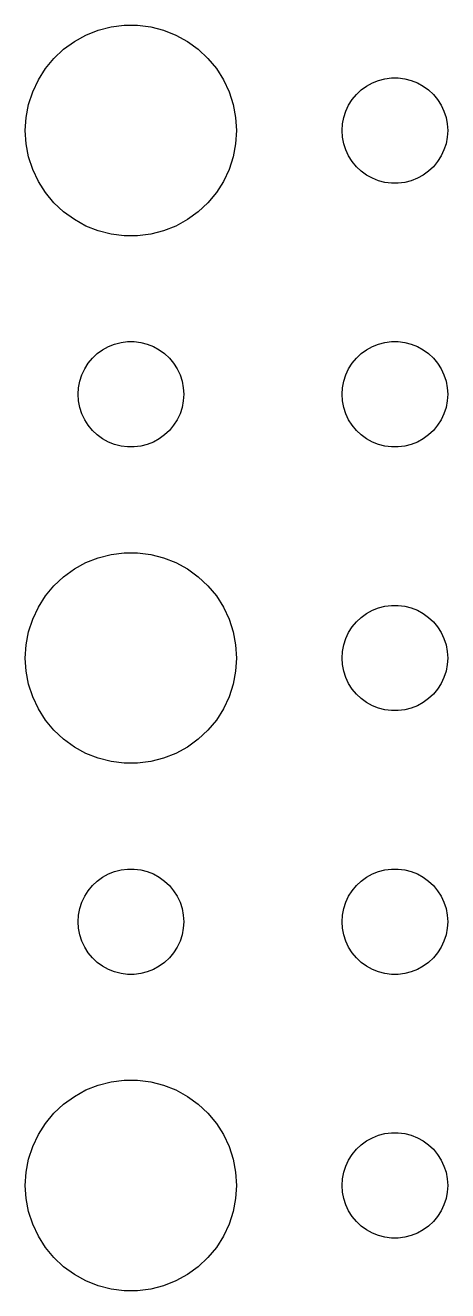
# Model space of a CAD drawing. Header units: metres. Extents: x -142 to 142, y -142 to 142.
# Drawn here: x -108 to -96, y -2.99 to 32.99 of the extents above; entities that cross this region are included whole.
import ezdxf

# ---------------------------------------------------------------- set-up
doc = ezdxf.new("R2010")
doc.units = ezdxf.units.M

msp = doc.modelspace()

# ---------------------------------------------------------------- linework, layer by layer
for p, q in [((-106.277, 32.7145), (-105.927, 32.8532)), ((-105.927, 32.8532), (-105.562, 32.9469)), ((-105.562, 32.9469), (-105.188, 32.9941)), ((-105.188, 32.9941), (-104.812, 32.9941)), ((-104.812, 32.9941), (-104.438, 32.9469)), ((-104.438, 32.9469), (-104.073, 32.8532)), ((-104.073, 32.8532), (-103.723, 32.7145)), ((-106.912, 32.3115), (-106.607, 32.533)), ((-106.607, 32.533), (-106.277, 32.7145)), ((-103.723, 32.7145), (-103.393, 32.533)), ((-103.393, 32.533), (-103.088, 32.3115)), ((-107.427, 31.7634), (-107.187, 32.0536)), ((-107.187, 32.0536), (-106.912, 32.3115)), ((-103.088, 32.3115), (-102.813, 32.0536)), ((-102.813, 32.0536), (-102.573, 31.7634)), ((-107.629, 31.4453), (-107.427, 31.7634)), ((-102.573, 31.7634), (-102.371, 31.4453)), ((-107.789, 31.1044), (-107.629, 31.4453)), ((-102.371, 31.4453), (-102.211, 31.1044)), ((-98.3037, 31.2665), (-98.1387, 31.3572)), ((-98.1387, 31.3572), (-97.9635, 31.4266)), ((-97.9635, 31.4266), (-97.7811, 31.4734)), ((-97.7811, 31.4734), (-97.5942, 31.497)), ((-97.5942, 31.497), (-97.4058, 31.497)), ((-97.4058, 31.497), (-97.2189, 31.4734)), ((-97.2189, 31.4734), (-97.0365, 31.4266)), ((-97.0365, 31.4266), (-96.8613, 31.3572)), ((-96.8613, 31.3572), (-96.6963, 31.2665)), ((-107.906, 30.7461), (-107.789, 31.1044)), ((-102.211, 31.1044), (-102.094, 30.7461)), ((-98.7135, 30.8817), (-98.5934, 31.0268)), ((-98.5934, 31.0268), (-98.4561, 31.1558)), ((-98.4561, 31.1558), (-98.3037, 31.2665)), ((-96.6963, 31.2665), (-96.5439, 31.1558)), ((-96.5439, 31.1558), (-96.4065, 31.0268)), ((-96.4065, 31.0268), (-96.2865, 30.8817)), ((-107.976, 30.376), (-107.906, 30.7461)), ((-102.094, 30.7461), (-102.024, 30.376)), ((-98.8947, 30.5522), (-98.8145, 30.7226)), ((-98.8145, 30.7226), (-98.7135, 30.8817)), ((-96.2865, 30.8817), (-96.1855, 30.7226)), ((-96.1855, 30.7226), (-96.1053, 30.5522)), ((-108, 30), (-107.976, 30.376)), ((-102.024, 30.376), (-102, 30)), ((-98.9882, 30.188), (-98.9529, 30.373)), ((-98.9529, 30.373), (-98.8947, 30.5522)), ((-96.1053, 30.5522), (-96.0471, 30.373)), ((-96.0471, 30.373), (-96.0118, 30.188)), ((-107.976, 29.624), (-108, 30)), ((-102, 30), (-102.024, 29.624)), ((-99, 30), (-98.9882, 30.188)), ((-98.9882, 29.812), (-99, 30)), ((-96.0118, 30.188), (-96, 30)), ((-96, 30), (-96.0118, 29.812)), ((-107.906, 29.2539), (-107.976, 29.624)), ((-102.024, 29.624), (-102.094, 29.2539)), ((-98.9529, 29.627), (-98.9882, 29.812)), ((-98.8947, 29.4478), (-98.9529, 29.627)), ((-96.0471, 29.627), (-96.1053, 29.4478)), ((-96.0118, 29.812), (-96.0471, 29.627)), ((-107.789, 28.8956), (-107.906, 29.2539)), ((-102.094, 29.2539), (-102.211, 28.8956)), ((-98.8145, 29.2774), (-98.8947, 29.4478)), ((-98.7135, 29.1183), (-98.8145, 29.2774)), ((-96.1855, 29.2774), (-96.2865, 29.1183)), ((-96.1053, 29.4478), (-96.1855, 29.2774)), ((-107.629, 28.5547), (-107.789, 28.8956)), ((-102.211, 28.8956), (-102.371, 28.5547)), ((-98.5934, 28.9732), (-98.7135, 29.1183)), ((-98.4561, 28.8442), (-98.5934, 28.9732)), ((-98.3037, 28.7335), (-98.4561, 28.8442)), ((-96.5439, 28.8442), (-96.6963, 28.7335)), ((-96.4065, 28.9732), (-96.5439, 28.8442)), ((-96.2865, 29.1183), (-96.4065, 28.9732)), ((-107.427, 28.2366), (-107.629, 28.5547)), ((-102.371, 28.5547), (-102.573, 28.2366)), ((-98.1387, 28.6427), (-98.3037, 28.7335)), ((-97.9635, 28.5734), (-98.1387, 28.6427)), ((-97.7811, 28.5266), (-97.9635, 28.5734)), ((-97.5942, 28.503), (-97.7811, 28.5266)), ((-97.4058, 28.503), (-97.5942, 28.503)), ((-97.2189, 28.5266), (-97.4058, 28.503)), ((-97.0365, 28.5734), (-97.2189, 28.5266)), ((-96.8613, 28.6427), (-97.0365, 28.5734)), ((-96.6963, 28.7335), (-96.8613, 28.6427)), ((-107.187, 27.9464), (-107.427, 28.2366)), ((-102.573, 28.2366), (-102.813, 27.9464)), ((-106.912, 27.6884), (-107.187, 27.9464)), ((-102.813, 27.9464), (-103.088, 27.6884)), ((-106.607, 27.467), (-106.912, 27.6884)), ((-106.277, 27.2855), (-106.607, 27.467)), ((-103.393, 27.467), (-103.723, 27.2855)), ((-103.088, 27.6884), (-103.393, 27.467)), ((-105.927, 27.1468), (-106.277, 27.2855)), ((-105.562, 27.0531), (-105.927, 27.1468)), ((-105.188, 27.0059), (-105.562, 27.0531)), ((-104.812, 27.0059), (-105.188, 27.0059)), ((-104.438, 27.0531), (-104.812, 27.0059)), ((-104.073, 27.1468), (-104.438, 27.0531)), ((-103.723, 27.2855), (-104.073, 27.1468)), ((-105.956, 23.6558), (-105.804, 23.7665)), ((-105.804, 23.7665), (-105.639, 23.8572)), ((-105.639, 23.8572), (-105.464, 23.9266)), ((-105.464, 23.9266), (-105.281, 23.9734)), ((-105.281, 23.9734), (-105.094, 23.997)), ((-105.094, 23.997), (-104.906, 23.997)), ((-104.906, 23.997), (-104.719, 23.9734)), ((-104.719, 23.9734), (-104.536, 23.9266)), ((-104.536, 23.9266), (-104.361, 23.8572)), ((-104.361, 23.8572), (-104.196, 23.7665)), ((-104.196, 23.7665), (-104.044, 23.6558)), ((-98.4561, 23.6558), (-98.3037, 23.7665)), ((-98.3037, 23.7665), (-98.1387, 23.8572)), ((-98.1387, 23.8572), (-97.9635, 23.9266)), ((-97.9635, 23.9266), (-97.7811, 23.9734)), ((-97.7811, 23.9734), (-97.5942, 23.997)), ((-97.5942, 23.997), (-97.4058, 23.997)), ((-97.4058, 23.997), (-97.2189, 23.9734)), ((-97.2189, 23.9734), (-97.0365, 23.9266)), ((-97.0365, 23.9266), (-96.8613, 23.8572)), ((-96.8613, 23.8572), (-96.6963, 23.7665)), ((-96.6963, 23.7665), (-96.5439, 23.6558)), ((-106.214, 23.3817), (-106.093, 23.5268)), ((-106.093, 23.5268), (-105.956, 23.6558)), ((-104.044, 23.6558), (-103.907, 23.5268)), ((-103.907, 23.5268), (-103.786, 23.3817)), ((-98.7135, 23.3817), (-98.5934, 23.5268)), ((-98.5934, 23.5268), (-98.4561, 23.6558)), ((-96.5439, 23.6558), (-96.4065, 23.5268)), ((-96.4065, 23.5268), (-96.2865, 23.3817)), ((-106.453, 22.873), (-106.395, 23.0522)), ((-106.395, 23.0522), (-106.314, 23.2226)), ((-106.314, 23.2226), (-106.214, 23.3817)), ((-103.786, 23.3817), (-103.686, 23.2226)), ((-103.686, 23.2226), (-103.605, 23.0522)), ((-103.605, 23.0522), (-103.547, 22.873)), ((-98.9529, 22.873), (-98.8947, 23.0522)), ((-98.8947, 23.0522), (-98.8145, 23.2226)), ((-98.8145, 23.2226), (-98.7135, 23.3817)), ((-96.2865, 23.3817), (-96.1855, 23.2226)), ((-96.1855, 23.2226), (-96.1053, 23.0522)), ((-96.1053, 23.0522), (-96.0471, 22.873)), ((-106.5, 22.5), (-106.488, 22.688)), ((-106.488, 22.688), (-106.453, 22.873)), ((-103.547, 22.873), (-103.512, 22.688)), ((-103.512, 22.688), (-103.5, 22.5)), ((-99, 22.5), (-98.9882, 22.688)), ((-98.9882, 22.688), (-98.9529, 22.873)), ((-96.0471, 22.873), (-96.0118, 22.688)), ((-96.0118, 22.688), (-96, 22.5)), ((-106.488, 22.312), (-106.5, 22.5)), ((-103.5, 22.5), (-103.512, 22.312)), ((-98.9882, 22.312), (-99, 22.5)), ((-96, 22.5), (-96.0118, 22.312)), ((-106.453, 22.127), (-106.488, 22.312)), ((-106.395, 21.9478), (-106.453, 22.127)), ((-103.547, 22.127), (-103.605, 21.9478)), ((-103.512, 22.312), (-103.547, 22.127)), ((-98.9529, 22.127), (-98.9882, 22.312)), ((-98.8947, 21.9478), (-98.9529, 22.127)), ((-96.0471, 22.127), (-96.1053, 21.9478)), ((-96.0118, 22.312), (-96.0471, 22.127)), ((-106.314, 21.7774), (-106.395, 21.9478)), ((-106.214, 21.6183), (-106.314, 21.7774)), ((-106.093, 21.4732), (-106.214, 21.6183)), ((-103.786, 21.6183), (-103.907, 21.4732)), ((-103.686, 21.7774), (-103.786, 21.6183)), ((-103.605, 21.9478), (-103.686, 21.7774)), ((-98.8145, 21.7774), (-98.8947, 21.9478)), ((-98.7135, 21.6183), (-98.8145, 21.7774)), ((-98.5934, 21.4732), (-98.7135, 21.6183)), ((-96.2865, 21.6183), (-96.4065, 21.4732)), ((-96.1855, 21.7774), (-96.2865, 21.6183)), ((-96.1053, 21.9478), (-96.1855, 21.7774)), ((-105.956, 21.3442), (-106.093, 21.4732)), ((-105.804, 21.2335), (-105.956, 21.3442)), ((-105.639, 21.1427), (-105.804, 21.2335)), ((-104.196, 21.2335), (-104.361, 21.1427)), ((-104.044, 21.3442), (-104.196, 21.2335)), ((-103.907, 21.4732), (-104.044, 21.3442)), ((-98.4561, 21.3442), (-98.5934, 21.4732)), ((-98.3037, 21.2335), (-98.4561, 21.3442)), ((-98.1387, 21.1427), (-98.3037, 21.2335)), ((-96.6963, 21.2335), (-96.8613, 21.1427)), ((-96.5439, 21.3442), (-96.6963, 21.2335)), ((-96.4065, 21.4732), (-96.5439, 21.3442)), ((-105.464, 21.0734), (-105.639, 21.1427)), ((-105.281, 21.0266), (-105.464, 21.0734)), ((-105.094, 21.003), (-105.281, 21.0266)), ((-104.906, 21.003), (-105.094, 21.003)), ((-104.719, 21.0266), (-104.906, 21.003)), ((-104.536, 21.0734), (-104.719, 21.0266)), ((-104.361, 21.1427), (-104.536, 21.0734)), ((-97.9635, 21.0734), (-98.1387, 21.1427)), ((-97.7811, 21.0266), (-97.9635, 21.0734)), ((-97.5942, 21.003), (-97.7811, 21.0266)), ((-97.4058, 21.003), (-97.5942, 21.003)), ((-97.2189, 21.0266), (-97.4058, 21.003)), ((-97.0365, 21.0734), (-97.2189, 21.0266)), ((-96.8613, 21.1427), (-97.0365, 21.0734)), ((-105.562, 17.9469), (-105.188, 17.9941)), ((-105.188, 17.9941), (-104.812, 17.9941)), ((-104.812, 17.9941), (-104.438, 17.9469)), ((-106.607, 17.533), (-106.277, 17.7145)), ((-106.277, 17.7145), (-105.927, 17.8532)), ((-105.927, 17.8532), (-105.562, 17.9469)), ((-104.438, 17.9469), (-104.073, 17.8532)), ((-104.073, 17.8532), (-103.723, 17.7145)), ((-103.723, 17.7145), (-103.393, 17.533)), ((-107.187, 17.0536), (-106.912, 17.3115)), ((-106.912, 17.3115), (-106.607, 17.533)), ((-103.393, 17.533), (-103.088, 17.3115)), ((-103.088, 17.3115), (-102.813, 17.0536)), ((-107.427, 16.7634), (-107.187, 17.0536)), ((-102.813, 17.0536), (-102.573, 16.7634)), ((-107.629, 16.4453), (-107.427, 16.7634)), ((-102.573, 16.7634), (-102.371, 16.4453)), ((-107.789, 16.1044), (-107.629, 16.4453)), ((-102.371, 16.4453), (-102.211, 16.1044)), ((-98.4561, 16.1558), (-98.3037, 16.2665)), ((-98.3037, 16.2665), (-98.1387, 16.3572)), ((-98.1387, 16.3572), (-97.9635, 16.4266)), ((-97.9635, 16.4266), (-97.7811, 16.4734)), ((-97.7811, 16.4734), (-97.5942, 16.497)), ((-97.5942, 16.497), (-97.4058, 16.497)), ((-97.4058, 16.497), (-97.2189, 16.4734)), ((-97.2189, 16.4734), (-97.0365, 16.4266)), ((-97.0365, 16.4266), (-96.8613, 16.3572)), ((-96.8613, 16.3572), (-96.6963, 16.2665)), ((-96.6963, 16.2665), (-96.5439, 16.1558)), ((-107.906, 15.7461), (-107.789, 16.1044)), ((-102.211, 16.1044), (-102.094, 15.7461)), ((-98.8145, 15.7226), (-98.7135, 15.8817)), ((-98.7135, 15.8817), (-98.5934, 16.0268)), ((-98.5934, 16.0268), (-98.4561, 16.1558)), ((-96.5439, 16.1558), (-96.4065, 16.0268)), ((-96.4065, 16.0268), (-96.2865, 15.8817)), ((-96.2865, 15.8817), (-96.1855, 15.7226)), ((-107.976, 15.376), (-107.906, 15.7461)), ((-102.094, 15.7461), (-102.024, 15.376)), ((-98.9529, 15.373), (-98.8947, 15.5522)), ((-98.8947, 15.5522), (-98.8145, 15.7226)), ((-96.1855, 15.7226), (-96.1053, 15.5522)), ((-96.1053, 15.5522), (-96.0471, 15.373)), ((-108, 15), (-107.976, 15.376)), ((-102.024, 15.376), (-102, 15)), ((-99, 15), (-98.9882, 15.188)), ((-98.9882, 15.188), (-98.9529, 15.373)), ((-96.0471, 15.373), (-96.0118, 15.188)), ((-96.0118, 15.188), (-96, 15)), ((-107.976, 14.624), (-108, 15)), ((-102, 15), (-102.024, 14.624)), ((-98.9882, 14.812), (-99, 15)), ((-98.9529, 14.627), (-98.9882, 14.812)), ((-96.0118, 14.812), (-96.0471, 14.627)), ((-96, 15), (-96.0118, 14.812)), ((-107.906, 14.2539), (-107.976, 14.624)), ((-102.024, 14.624), (-102.094, 14.2539)), ((-98.8947, 14.4478), (-98.9529, 14.627)), ((-98.8145, 14.2774), (-98.8947, 14.4478)), ((-96.1053, 14.4478), (-96.1855, 14.2774)), ((-96.0471, 14.627), (-96.1053, 14.4478)), ((-107.789, 13.8956), (-107.906, 14.2539)), ((-102.094, 14.2539), (-102.211, 13.8956)), ((-98.7135, 14.1183), (-98.8145, 14.2774)), ((-98.5934, 13.9732), (-98.7135, 14.1183)), ((-96.2865, 14.1183), (-96.4065, 13.9732)), ((-96.1855, 14.2774), (-96.2865, 14.1183)), ((-107.629, 13.5547), (-107.789, 13.8956)), ((-102.211, 13.8956), (-102.371, 13.5547)), ((-98.4561, 13.8442), (-98.5934, 13.9732)), ((-98.3037, 13.7335), (-98.4561, 13.8442)), ((-98.1387, 13.6427), (-98.3037, 13.7335)), ((-96.6963, 13.7335), (-96.8613, 13.6427)), ((-96.5439, 13.8442), (-96.6963, 13.7335)), ((-96.4065, 13.9732), (-96.5439, 13.8442)), ((-107.427, 13.2366), (-107.629, 13.5547)), ((-102.371, 13.5547), (-102.573, 13.2366)), ((-97.9635, 13.5734), (-98.1387, 13.6427)), ((-97.7811, 13.5266), (-97.9635, 13.5734)), ((-97.5942, 13.5029), (-97.7811, 13.5266)), ((-97.4058, 13.5029), (-97.5942, 13.5029)), ((-97.2189, 13.5266), (-97.4058, 13.5029)), ((-97.0365, 13.5734), (-97.2189, 13.5266)), ((-96.8613, 13.6427), (-97.0365, 13.5734)), ((-107.187, 12.9464), (-107.427, 13.2366)), ((-102.573, 13.2366), (-102.813, 12.9464)), ((-106.912, 12.6884), (-107.187, 12.9464)), ((-106.607, 12.467), (-106.912, 12.6884)), ((-103.088, 12.6884), (-103.393, 12.467)), ((-102.813, 12.9464), (-103.088, 12.6884)), ((-106.277, 12.2855), (-106.607, 12.467)), ((-105.927, 12.1468), (-106.277, 12.2855)), ((-103.723, 12.2855), (-104.073, 12.1468)), ((-103.393, 12.467), (-103.723, 12.2855)), ((-105.562, 12.0531), (-105.927, 12.1468)), ((-105.188, 12.0059), (-105.562, 12.0531)), ((-104.812, 12.0059), (-105.188, 12.0059)), ((-104.438, 12.0531), (-104.812, 12.0059)), ((-104.073, 12.1468), (-104.438, 12.0531)), ((-106.093, 8.52681), (-105.956, 8.65576)), ((-105.956, 8.65576), (-105.804, 8.76648)), ((-105.804, 8.76648), (-105.639, 8.85724)), ((-105.639, 8.85724), (-105.464, 8.92657)), ((-105.464, 8.92657), (-105.281, 8.97342)), ((-105.281, 8.97342), (-105.094, 8.99704)), ((-105.094, 8.99704), (-104.906, 8.99704)), ((-104.906, 8.99704), (-104.719, 8.97342)), ((-104.719, 8.97342), (-104.536, 8.92657)), ((-104.536, 8.92657), (-104.361, 8.85724)), ((-104.361, 8.85724), (-104.196, 8.76648)), ((-104.196, 8.76648), (-104.044, 8.65576)), ((-104.044, 8.65576), (-103.907, 8.52681)), ((-98.5934, 8.52681), (-98.4561, 8.65576)), ((-98.4561, 8.65576), (-98.3037, 8.76648)), ((-98.3037, 8.76648), (-98.1387, 8.85724)), ((-98.1387, 8.85724), (-97.9635, 8.92657)), ((-97.9635, 8.92657), (-97.7811, 8.97342)), ((-97.7811, 8.97342), (-97.5942, 8.99704)), ((-97.5942, 8.99704), (-97.4058, 8.99704)), ((-97.4058, 8.99704), (-97.2189, 8.97342)), ((-97.2189, 8.97342), (-97.0365, 8.92657)), ((-97.0365, 8.92657), (-96.8613, 8.85724)), ((-96.8613, 8.85724), (-96.6963, 8.76648)), ((-96.6963, 8.76648), (-96.5439, 8.65576)), ((-96.5439, 8.65576), (-96.4065, 8.52681)), ((-106.314, 8.22263), (-106.214, 8.38167)), ((-106.214, 8.38167), (-106.093, 8.52681)), ((-103.907, 8.52681), (-103.786, 8.38167)), ((-103.786, 8.38167), (-103.686, 8.22263)), ((-98.8145, 8.22263), (-98.7135, 8.38167)), ((-98.7135, 8.38167), (-98.5934, 8.52681)), ((-96.4065, 8.52681), (-96.2865, 8.38167)), ((-96.2865, 8.38167), (-96.1855, 8.22263)), ((-106.453, 7.87303), (-106.395, 8.05219)), ((-106.395, 8.05219), (-106.314, 8.22263)), ((-103.686, 8.22263), (-103.605, 8.05219)), ((-103.605, 8.05219), (-103.547, 7.87303)), ((-98.9529, 7.87303), (-98.8947, 8.05219)), ((-98.8947, 8.05219), (-98.8145, 8.22263)), ((-96.1855, 8.22263), (-96.1053, 8.05219)), ((-96.1053, 8.05219), (-96.0471, 7.87303)), ((-106.5, 7.5), (-106.488, 7.68799)), ((-106.488, 7.68799), (-106.453, 7.87303)), ((-103.547, 7.87303), (-103.512, 7.68799)), ((-103.512, 7.68799), (-103.5, 7.5)), ((-99, 7.5), (-98.9882, 7.68799)), ((-98.9882, 7.68799), (-98.9529, 7.87303)), ((-96.0471, 7.87303), (-96.0118, 7.68799)), ((-96.0118, 7.68799), (-96, 7.5)), ((-106.488, 7.312), (-106.5, 7.5)), ((-106.453, 7.12695), (-106.488, 7.312)), ((-103.512, 7.312), (-103.547, 7.12695)), ((-103.5, 7.5), (-103.512, 7.312)), ((-98.9882, 7.312), (-99, 7.5)), ((-98.9529, 7.12695), (-98.9882, 7.312)), ((-96.0118, 7.312), (-96.0471, 7.12695)), ((-96, 7.5), (-96.0118, 7.312)), ((-106.395, 6.9478), (-106.453, 7.12695)), ((-106.314, 6.77736), (-106.395, 6.9478)), ((-103.605, 6.9478), (-103.686, 6.77736)), ((-103.547, 7.12695), (-103.605, 6.9478)), ((-98.8947, 6.9478), (-98.9529, 7.12695)), ((-98.8145, 6.77736), (-98.8947, 6.9478)), ((-96.1053, 6.9478), (-96.1855, 6.77736)), ((-96.0471, 7.12695), (-96.1053, 6.9478)), ((-106.214, 6.61832), (-106.314, 6.77736)), ((-106.093, 6.47318), (-106.214, 6.61832)), ((-103.786, 6.61832), (-103.907, 6.47318)), ((-103.686, 6.77736), (-103.786, 6.61832)), ((-98.7135, 6.61832), (-98.8145, 6.77736)), ((-98.5934, 6.47318), (-98.7135, 6.61832)), ((-96.2865, 6.61832), (-96.4065, 6.47318)), ((-96.1855, 6.77736), (-96.2865, 6.61832)), ((-105.956, 6.34422), (-106.093, 6.47318)), ((-105.804, 6.23351), (-105.956, 6.34422)), ((-105.639, 6.14275), (-105.804, 6.23351)), ((-105.464, 6.07341), (-105.639, 6.14275)), ((-104.361, 6.14275), (-104.536, 6.07341)), ((-104.196, 6.23351), (-104.361, 6.14275)), ((-104.044, 6.34422), (-104.196, 6.23351)), ((-103.907, 6.47318), (-104.044, 6.34422)), ((-98.4561, 6.34422), (-98.5934, 6.47318)), ((-98.3037, 6.23351), (-98.4561, 6.34422)), ((-98.1387, 6.14275), (-98.3037, 6.23351)), ((-97.9635, 6.07341), (-98.1387, 6.14275)), ((-96.8613, 6.14275), (-97.0365, 6.07341)), ((-96.6963, 6.23351), (-96.8613, 6.14275)), ((-96.5439, 6.34422), (-96.6963, 6.23351)), ((-96.4065, 6.47318), (-96.5439, 6.34422)), ((-105.281, 6.02657), (-105.464, 6.07341)), ((-105.094, 6.00294), (-105.281, 6.02657)), ((-104.906, 6.00294), (-105.094, 6.00294)), ((-104.719, 6.02657), (-104.906, 6.00294)), ((-104.536, 6.07341), (-104.719, 6.02657)), ((-97.7811, 6.02657), (-97.9635, 6.07341)), ((-97.5942, 6.00294), (-97.7811, 6.02657)), ((-97.4058, 6.00294), (-97.5942, 6.00294)), ((-97.2189, 6.02657), (-97.4058, 6.00294)), ((-97.0365, 6.07341), (-97.2189, 6.02657)), ((-105.927, 2.85316), (-105.562, 2.94685)), ((-105.562, 2.94685), (-105.188, 2.99408)), ((-105.188, 2.99408), (-104.812, 2.99408)), ((-104.812, 2.99408), (-104.438, 2.94685)), ((-104.438, 2.94685), (-104.073, 2.85316)), ((-106.912, 2.31154), (-106.607, 2.53297)), ((-106.607, 2.53297), (-106.277, 2.71448)), ((-106.277, 2.71448), (-105.927, 2.85316)), ((-104.073, 2.85316), (-103.723, 2.71448)), ((-103.723, 2.71448), (-103.393, 2.53297)), ((-103.393, 2.53297), (-103.088, 2.31154)), ((-107.187, 2.05363), (-106.912, 2.31154)), ((-103.088, 2.31154), (-102.813, 2.05363)), ((-107.427, 1.76335), (-107.187, 2.05363)), ((-102.813, 2.05363), (-102.573, 1.76335)), ((-107.789, 1.10437), (-107.629, 1.44525)), ((-107.629, 1.44525), (-107.427, 1.76335)), ((-102.573, 1.76335), (-102.371, 1.44525)), ((-102.371, 1.44525), (-102.211, 1.10437)), ((-97.9635, 1.42657), (-97.7811, 1.47342)), ((-97.7811, 1.47342), (-97.5942, 1.49704)), ((-97.5942, 1.49704), (-97.4058, 1.49704)), ((-97.4058, 1.49704), (-97.2189, 1.47342)), ((-97.2189, 1.47342), (-97.0365, 1.42657)), ((-107.906, 0.74606), (-107.789, 1.10437)), ((-102.211, 1.10437), (-102.094, 0.74606)), ((-98.5934, 1.02681), (-98.4561, 1.15576)), ((-98.4561, 1.15576), (-98.3037, 1.26648)), ((-98.3037, 1.26648), (-98.1387, 1.35724)), ((-98.1387, 1.35724), (-97.9635, 1.42657)), ((-97.0365, 1.42657), (-96.8613, 1.35724)), ((-96.8613, 1.35724), (-96.6963, 1.26648)), ((-96.6963, 1.26648), (-96.5439, 1.15576)), ((-96.5439, 1.15576), (-96.4065, 1.02681)), ((-107.976, 0.37599), (-107.906, 0.74606)), ((-102.094, 0.74606), (-102.024, 0.37599)), ((-98.8947, 0.55219), (-98.8145, 0.72263)), ((-98.8145, 0.72263), (-98.7135, 0.88167)), ((-98.7135, 0.88167), (-98.5934, 1.02681)), ((-96.4065, 1.02681), (-96.2865, 0.88167)), ((-96.2865, 0.88167), (-96.1855, 0.72263)), ((-96.1855, 0.72263), (-96.1053, 0.55219)), ((-108, 0), (-107.976, 0.37599)), ((-102.024, 0.37599), (-102, 0)), ((-98.9882, 0.18799), (-98.9529, 0.37303)), ((-98.9529, 0.37303), (-98.8947, 0.55219)), ((-96.1053, 0.55219), (-96.0471, 0.37303)), ((-96.0471, 0.37303), (-96.0118, 0.18799)), ((-107.976, -0.37599), (-108, 0)), ((-102, 0), (-102.024, -0.37599)), ((-99, 0), (-98.9882, 0.18799)), ((-98.9882, -0.18799), (-99, 0)), ((-96.0118, 0.18799), (-96, 0)), ((-96, 0), (-96.0118, -0.18799)), ((-98.9529, -0.37303), (-98.9882, -0.18799)), ((-96.0118, -0.18799), (-96.0471, -0.37303)), ((-107.906, -0.74606), (-107.976, -0.37599)), ((-102.024, -0.37599), (-102.094, -0.74606)), ((-98.8947, -0.55219), (-98.9529, -0.37303)), ((-98.8145, -0.72263), (-98.8947, -0.55219)), ((-96.1053, -0.55219), (-96.1855, -0.72263)), ((-96.0471, -0.37303), (-96.1053, -0.55219)), ((-107.789, -1.10437), (-107.906, -0.74606)), ((-102.094, -0.74606), (-102.211, -1.10437)), ((-98.7135, -0.88167), (-98.8145, -0.72263)), ((-98.5934, -1.02681), (-98.7135, -0.88167)), ((-98.4561, -1.15576), (-98.5934, -1.02681)), ((-96.4065, -1.02681), (-96.5439, -1.15576)), ((-96.2865, -0.88167), (-96.4065, -1.02681)), ((-96.1855, -0.72263), (-96.2865, -0.88167)), ((-107.629, -1.44525), (-107.789, -1.10437)), ((-102.211, -1.10437), (-102.371, -1.44525)), ((-98.3037, -1.26648), (-98.4561, -1.15576)), ((-98.1387, -1.35724), (-98.3037, -1.26648)), ((-97.9635, -1.42657), (-98.1387, -1.35724)), ((-97.7811, -1.47342), (-97.9635, -1.42657)), ((-97.0365, -1.42657), (-97.2189, -1.47342)), ((-96.8613, -1.35724), (-97.0365, -1.42657)), ((-96.6963, -1.26648), (-96.8613, -1.35724)), ((-96.5439, -1.15576), (-96.6963, -1.26648)), ((-107.427, -1.76335), (-107.629, -1.44525)), ((-107.187, -2.05363), (-107.427, -1.76335)), ((-102.573, -1.76335), (-102.813, -2.05363)), ((-102.371, -1.44525), (-102.573, -1.76335)), ((-97.5942, -1.49704), (-97.7811, -1.47342)), ((-97.4058, -1.49704), (-97.5942, -1.49704)), ((-97.2189, -1.47342), (-97.4058, -1.49704)), ((-106.912, -2.31154), (-107.187, -2.05363)), ((-102.813, -2.05363), (-103.088, -2.31154)), ((-106.607, -2.53297), (-106.912, -2.31154)), ((-103.088, -2.31154), (-103.393, -2.53297)), ((-106.277, -2.71448), (-106.607, -2.53297)), ((-105.927, -2.85316), (-106.277, -2.71448)), ((-105.562, -2.94685), (-105.927, -2.85316)), ((-104.073, -2.85316), (-104.438, -2.94685)), ((-103.723, -2.71448), (-104.073, -2.85316)), ((-103.393, -2.53297), (-103.723, -2.71448)), ((-105.188, -2.99408), (-105.562, -2.94685)), ((-104.812, -2.99408), (-105.188, -2.99408)), ((-104.438, -2.94685), (-104.812, -2.99408))]:
    msp.add_line(p, q)

doc.saveas('drawing.dxf')
